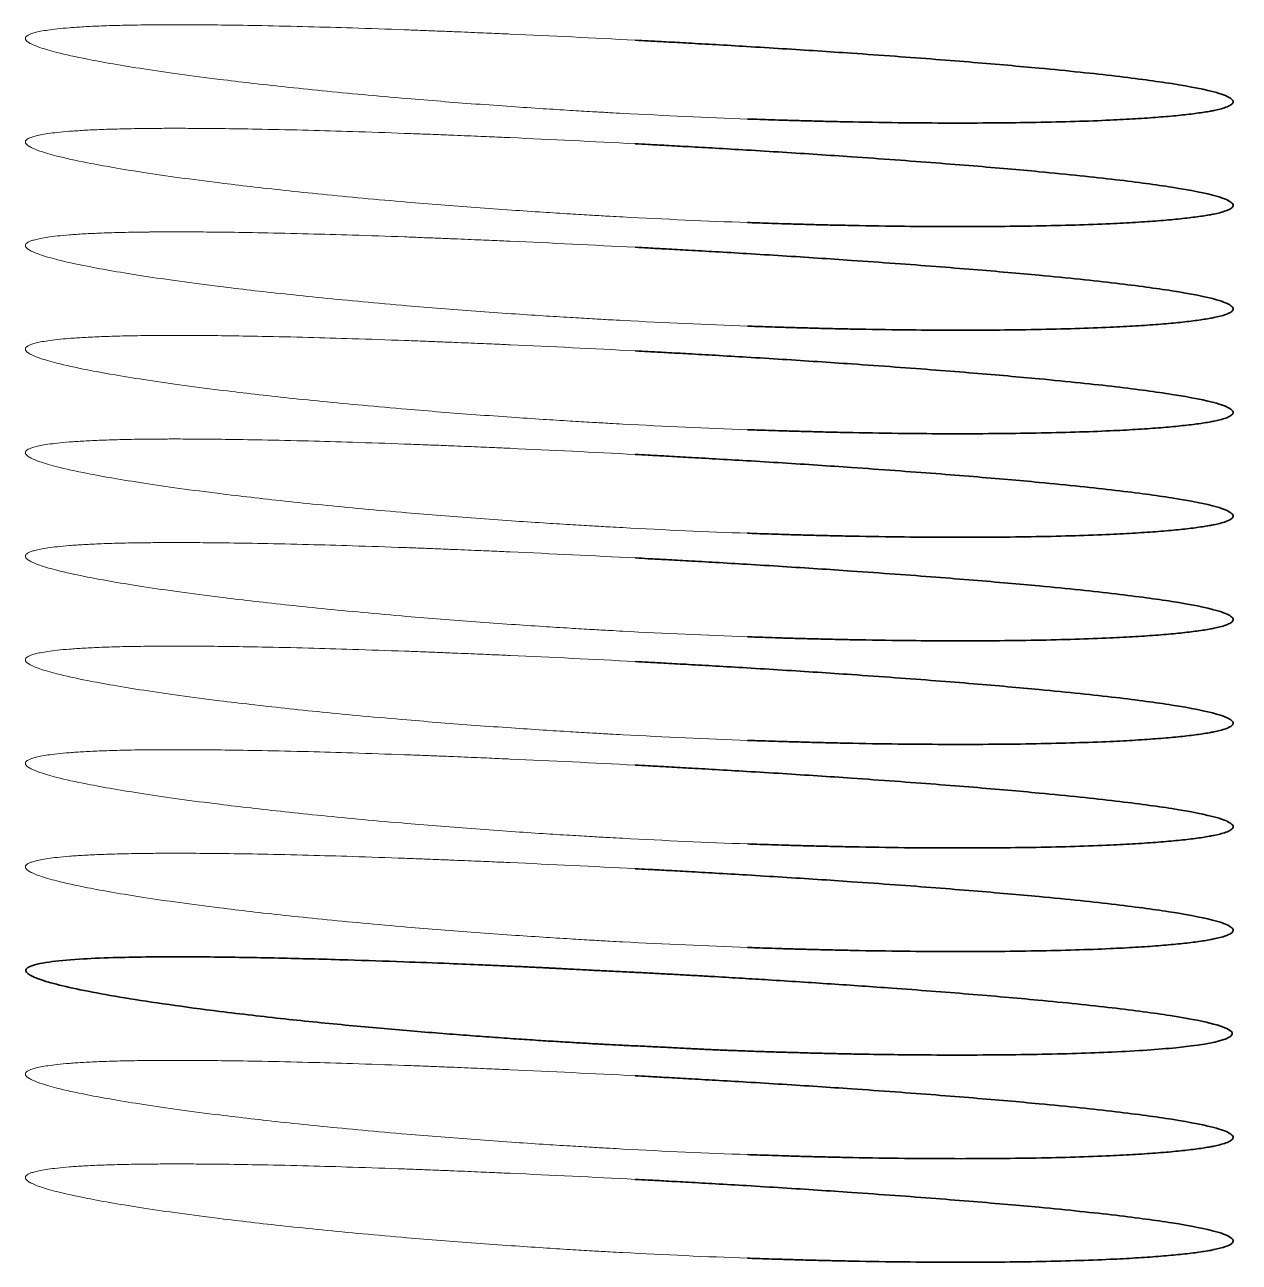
# Model space of a CAD drawing. Header units: inches. Extents: x -1096 to 3103, y -191 to 3207.
# Drawn here: x 1766.107 to 1768.792, y 3179.5 to 3182.235 of the extents above; entities that cross this region are included whole.
import ezdxf

# ---------------------------------------------------------------- set-up
doc = ezdxf.new("R2010")
doc.units = ezdxf.units.IN

msp = doc.modelspace()

# ---------------------------------------------------------------- linework, layer by layer
at = {"lineweight": 13}
for points, knots in [([(1767.1801, 3182.2146), (1767.1738, 3182.2149), (1767.1603, 3182.2155), (1767.1385, 3182.2164), (1767.1137, 3182.2175), (1767.0857, 3182.2187), (1767.0549, 3182.2199), (1767.0211, 3182.2213), (1766.9846, 3182.2227), (1766.9201, 3182.2251), (1766.8348, 3182.2281), (1766.7295, 3182.2311), (1766.6353, 3182.2333), (1766.5532, 3182.2346), (1766.4896, 3182.2352), (1766.4424, 3182.2353), (1766.4094, 3182.2352), (1766.3893, 3182.2351), (1766.3608, 3182.2348), (1766.3227, 3182.2342), (1766.2764, 3182.2328), (1766.2373, 3182.2309), (1766.205, 3182.2287), (1766.1787, 3182.2263), (1766.1578, 3182.2237), (1766.1414, 3182.2209), (1766.1291, 3182.2181), (1766.1201, 3182.2153), (1766.114, 3182.2125), (1766.1102, 3182.2099), (1766.1083, 3182.2074), (1766.1078, 3182.205), (1766.1083, 3182.2028), (1766.1095, 3182.2009), (1766.1111, 3182.1992), (1766.1142, 3182.1966), (1766.1216, 3182.1921), (1766.1404, 3182.1843), (1766.1785, 3182.1732), (1766.2342, 3182.1609), (1766.301, 3182.1485), (1766.369, 3182.1375), (1766.4478, 3182.1261), (1766.5279, 3182.1156), (1766.6065, 3182.1062), (1766.6818, 3182.0978), (1766.7646, 3182.0892), (1766.8548, 3182.0806), (1766.9428, 3182.0728), (1767.0264, 3182.0659), (1767.1036, 3182.06), (1767.1792, 3182.0546), (1767.249, 3182.0499), (1767.3088, 3182.0462), (1767.3581, 3182.0433), (1767.3969, 3182.0411), (1767.4192, 3182.0398), (1767.4286, 3182.0393)], [0, 0, 0, 0, 0.004871, 0.010578, 0.01712, 0.024496, 0.032707, 0.04175, 0.051625, 0.062329, 0.094589, 0.123218, 0.15516, 0.18238, 0.204891, 0.222679, 0.235716, 0.243991, 0.247499, 0.271695, 0.294713, 0.316538, 0.337157, 0.356565, 0.37478, 0.391814, 0.407679, 0.422379, 0.435915, 0.448289, 0.459502, 0.469554, 0.478448, 0.486184, 0.492762, 0.498184, 0.516133, 0.543052, 0.578986, 0.624001, 0.654391, 0.6855, 0.717302, 0.749771, 0.772746, 0.796758, 0.821822, 0.847959, 0.875186, 0.895512, 0.916051, 0.936799, 0.954889, 0.970256, 0.9829, 0.992817, 1, 1, 1, 1]), ([(1767.1801, 3181.9857), (1767.1738, 3181.9859), (1767.1603, 3181.9865), (1767.1385, 3181.9875), (1767.1137, 3181.9886), (1767.0857, 3181.9897), (1767.0549, 3181.991), (1767.0211, 3181.9924), (1766.9846, 3181.9938), (1766.9201, 3181.9962), (1766.8348, 3181.9991), (1766.7295, 3182.0022), (1766.6353, 3182.0043), (1766.5532, 3182.0056), (1766.4896, 3182.0062), (1766.4424, 3182.0064), (1766.4094, 3182.0063), (1766.3893, 3182.0061), (1766.3608, 3182.0058), (1766.3227, 3182.0052), (1766.2764, 3182.0038), (1766.2373, 3182.002), (1766.205, 3181.9998), (1766.1787, 3181.9974), (1766.1578, 3181.9947), (1766.1414, 3181.992), (1766.1291, 3181.9892), (1766.1201, 3181.9864), (1766.114, 3181.9836), (1766.1102, 3181.981), (1766.1083, 3181.9784), (1766.1078, 3181.9761), (1766.1083, 3181.9739), (1766.1095, 3181.972), (1766.1111, 3181.9703), (1766.1142, 3181.9677), (1766.1216, 3181.9631), (1766.1404, 3181.9554), (1766.1785, 3181.9443), (1766.2342, 3181.9319), (1766.301, 3181.9196), (1766.369, 3181.9086), (1766.4478, 3181.8971), (1766.5279, 3181.8867), (1766.6065, 3181.8773), (1766.6818, 3181.8689), (1766.7646, 3181.8603), (1766.8548, 3181.8517), (1766.9428, 3181.8439), (1767.0264, 3181.837), (1767.1036, 3181.8311), (1767.1792, 3181.8257), (1767.249, 3181.821), (1767.3088, 3181.8173), (1767.3581, 3181.8143), (1767.3969, 3181.8121), (1767.4192, 3181.8109), (1767.4286, 3181.8104)], [0, 0, 0, 0, 0.004871, 0.010578, 0.01712, 0.024496, 0.032707, 0.04175, 0.051625, 0.062329, 0.094589, 0.123218, 0.15516, 0.18238, 0.204891, 0.222679, 0.235716, 0.243991, 0.247499, 0.271695, 0.294712, 0.316538, 0.337157, 0.356565, 0.37478, 0.391814, 0.407679, 0.422379, 0.435915, 0.448289, 0.459502, 0.469554, 0.478448, 0.486184, 0.492762, 0.498184, 0.516133, 0.543052, 0.578986, 0.624001, 0.654391, 0.6855, 0.717302, 0.749771, 0.772746, 0.796758, 0.821822, 0.847959, 0.875186, 0.895512, 0.916051, 0.936799, 0.954889, 0.970256, 0.9829, 0.992817, 1, 1, 1, 1]), ([(1767.1801, 3181.7567), (1767.1738, 3181.757), (1767.1603, 3181.7576), (1767.1385, 3181.7586), (1767.1137, 3181.7596), (1767.0857, 3181.7608), (1767.0549, 3181.7621), (1767.0211, 3181.7634), (1766.9846, 3181.7648), (1766.9201, 3181.7673), (1766.8348, 3181.7702), (1766.7295, 3181.7732), (1766.6353, 3181.7754), (1766.5532, 3181.7767), (1766.4896, 3181.7773), (1766.4424, 3181.7774), (1766.4094, 3181.7773), (1766.3893, 3181.7772), (1766.3608, 3181.7769), (1766.3227, 3181.7763), (1766.2764, 3181.7749), (1766.2373, 3181.7731), (1766.205, 3181.7709), (1766.1787, 3181.7684), (1766.1578, 3181.7658), (1766.1414, 3181.7631), (1766.1291, 3181.7602), (1766.1201, 3181.7574), (1766.114, 3181.7547), (1766.1102, 3181.752), (1766.1083, 3181.7495), (1766.1078, 3181.7471), (1766.1083, 3181.745), (1766.1095, 3181.743), (1766.1111, 3181.7413), (1766.1142, 3181.7387), (1766.1216, 3181.7342), (1766.1404, 3181.7265), (1766.1785, 3181.7153), (1766.2342, 3181.703), (1766.301, 3181.6907), (1766.369, 3181.6796), (1766.4478, 3181.6682), (1766.5279, 3181.6578), (1766.6065, 3181.6483), (1766.6818, 3181.6399), (1766.7646, 3181.6314), (1766.8548, 3181.6227), (1766.9428, 3181.6149), (1767.0264, 3181.6081), (1767.1036, 3181.6021), (1767.1792, 3181.5967), (1767.249, 3181.5921), (1767.3088, 3181.5883), (1767.3581, 3181.5854), (1767.3969, 3181.5832), (1767.4192, 3181.582), (1767.4286, 3181.5815)], [0, 0, 0, 0, 0.004871, 0.010578, 0.01712, 0.024496, 0.032707, 0.04175, 0.051625, 0.062329, 0.094589, 0.123218, 0.15516, 0.18238, 0.204891, 0.222679, 0.235716, 0.243991, 0.247499, 0.271695, 0.294713, 0.316538, 0.337157, 0.356565, 0.37478, 0.391814, 0.407679, 0.422379, 0.435915, 0.448289, 0.459502, 0.469554, 0.478448, 0.486184, 0.492762, 0.498184, 0.516133, 0.543052, 0.578986, 0.624001, 0.654391, 0.6855, 0.717302, 0.749771, 0.772746, 0.796758, 0.821822, 0.847959, 0.875186, 0.895512, 0.916051, 0.936799, 0.954889, 0.970256, 0.9829, 0.992817, 1, 1, 1, 1]), ([(1767.1801, 3181.5278), (1767.1738, 3181.5281), (1767.1603, 3181.5287), (1767.1385, 3181.5296), (1767.1137, 3181.5307), (1767.0857, 3181.5319), (1767.0549, 3181.5331), (1767.0211, 3181.5345), (1766.9846, 3181.5359), (1766.9201, 3181.5383), (1766.8348, 3181.5413), (1766.7295, 3181.5443), (1766.6353, 3181.5465), (1766.5532, 3181.5478), (1766.4896, 3181.5484), (1766.4424, 3181.5485), (1766.4094, 3181.5484), (1766.3893, 3181.5483), (1766.3608, 3181.548), (1766.3227, 3181.5474), (1766.2764, 3181.546), (1766.2373, 3181.5441), (1766.205, 3181.5419), (1766.1787, 3181.5395), (1766.1578, 3181.5369), (1766.1414, 3181.5341), (1766.1291, 3181.5313), (1766.1201, 3181.5285), (1766.114, 3181.5258), (1766.1102, 3181.5231), (1766.1083, 3181.5206), (1766.1078, 3181.5182), (1766.1083, 3181.516), (1766.1095, 3181.5141), (1766.1111, 3181.5124), (1766.1142, 3181.5098), (1766.1216, 3181.5053), (1766.1404, 3181.4975), (1766.1785, 3181.4864), (1766.2342, 3181.4741), (1766.301, 3181.4618), (1766.369, 3181.4507), (1766.4478, 3181.4393), (1766.5279, 3181.4288), (1766.6065, 3181.4194), (1766.6818, 3181.411), (1766.7646, 3181.4024), (1766.8548, 3181.3938), (1766.9428, 3181.386), (1767.0264, 3181.3791), (1767.1036, 3181.3732), (1767.1792, 3181.3678), (1767.249, 3181.3632), (1767.3088, 3181.3594), (1767.3581, 3181.3565), (1767.3969, 3181.3543), (1767.4192, 3181.353), (1767.4286, 3181.3525)], [0, 0, 0, 0, 0.004871, 0.010578, 0.01712, 0.024496, 0.032707, 0.04175, 0.051625, 0.062329, 0.094589, 0.123218, 0.15516, 0.18238, 0.204891, 0.222679, 0.235716, 0.243991, 0.247499, 0.271695, 0.294713, 0.316538, 0.337157, 0.356565, 0.37478, 0.391814, 0.407679, 0.422379, 0.435915, 0.448289, 0.459502, 0.469554, 0.478448, 0.486184, 0.492762, 0.498184, 0.516133, 0.543052, 0.578986, 0.624001, 0.654391, 0.6855, 0.717302, 0.749771, 0.772746, 0.796758, 0.821822, 0.847959, 0.875186, 0.895512, 0.916051, 0.936799, 0.954889, 0.970256, 0.9829, 0.992817, 1, 1, 1, 1]), ([(1767.1801, 3181.2989), (1767.1738, 3181.2991), (1767.1603, 3181.2997), (1767.1385, 3181.3007), (1767.1137, 3181.3018), (1767.0857, 3181.3029), (1767.0549, 3181.3042), (1767.0211, 3181.3056), (1766.9846, 3181.307), (1766.9201, 3181.3094), (1766.8348, 3181.3123), (1766.7295, 3181.3154), (1766.6353, 3181.3175), (1766.5532, 3181.3188), (1766.4896, 3181.3194), (1766.4424, 3181.3196), (1766.4094, 3181.3195), (1766.3893, 3181.3193), (1766.3608, 3181.3191), (1766.3227, 3181.3184), (1766.2764, 3181.317), (1766.2373, 3181.3152), (1766.205, 3181.313), (1766.1787, 3181.3106), (1766.1578, 3181.3079), (1766.1414, 3181.3052), (1766.1291, 3181.3024), (1766.1201, 3181.2996), (1766.114, 3181.2968), (1766.1102, 3181.2942), (1766.1083, 3181.2916), (1766.1078, 3181.2893), (1766.1083, 3181.2871), (1766.1095, 3181.2852), (1766.1111, 3181.2835), (1766.1142, 3181.2809), (1766.1216, 3181.2763), (1766.1404, 3181.2686), (1766.1785, 3181.2575), (1766.2342, 3181.2451), (1766.301, 3181.2328), (1766.369, 3181.2218), (1766.4478, 3181.2103), (1766.5279, 3181.1999), (1766.6065, 3181.1905), (1766.6818, 3181.1821), (1766.7646, 3181.1735), (1766.8548, 3181.1649), (1766.9428, 3181.1571), (1767.0264, 3181.1502), (1767.1036, 3181.1443), (1767.1792, 3181.1389), (1767.249, 3181.1342), (1767.3088, 3181.1305), (1767.3581, 3181.1275), (1767.3969, 3181.1253), (1767.4192, 3181.1241), (1767.4286, 3181.1236)], [0, 0, 0, 0, 0.004871, 0.010578, 0.01712, 0.024496, 0.032707, 0.04175, 0.051625, 0.062329, 0.094589, 0.123218, 0.15516, 0.18238, 0.204891, 0.222679, 0.235716, 0.243991, 0.247499, 0.271695, 0.294713, 0.316538, 0.337157, 0.356565, 0.37478, 0.391814, 0.407679, 0.422379, 0.435915, 0.448289, 0.459502, 0.469554, 0.478448, 0.486184, 0.492762, 0.498184, 0.516133, 0.543052, 0.578986, 0.624001, 0.654391, 0.6855, 0.717302, 0.749771, 0.772746, 0.796758, 0.821822, 0.847959, 0.875186, 0.895512, 0.916051, 0.936799, 0.954889, 0.970256, 0.9829, 0.992817, 1, 1, 1, 1]), ([(1767.1801, 3181.0699), (1767.1738, 3181.0702), (1767.1603, 3181.0708), (1767.1385, 3181.0718), (1767.1137, 3181.0728), (1767.0857, 3181.074), (1767.0549, 3181.0753), (1767.0211, 3181.0766), (1766.9846, 3181.0781), (1766.9201, 3181.0805), (1766.8348, 3181.0834), (1766.7295, 3181.0864), (1766.6353, 3181.0886), (1766.5532, 3181.0899), (1766.4896, 3181.0905), (1766.4424, 3181.0906), (1766.4094, 3181.0905), (1766.3893, 3181.0904), (1766.3608, 3181.0901), (1766.3227, 3181.0895), (1766.2764, 3181.0881), (1766.2373, 3181.0863), (1766.205, 3181.0841), (1766.1787, 3181.0816), (1766.1578, 3181.079), (1766.1414, 3181.0763), (1766.1291, 3181.0735), (1766.1201, 3181.0706), (1766.114, 3181.0679), (1766.1102, 3181.0652), (1766.1083, 3181.0627), (1766.1078, 3181.0603), (1766.1083, 3181.0582), (1766.1095, 3181.0562), (1766.1111, 3181.0545), (1766.1142, 3181.0519), (1766.1216, 3181.0474), (1766.1404, 3181.0397), (1766.1785, 3181.0285), (1766.2342, 3181.0162), (1766.301, 3181.0039), (1766.369, 3180.9928), (1766.4478, 3180.9814), (1766.5279, 3180.971), (1766.6065, 3180.9615), (1766.6818, 3180.9531), (1766.7646, 3180.9446), (1766.8548, 3180.9359), (1766.9428, 3180.9281), (1767.0264, 3180.9213), (1767.1036, 3180.9154), (1767.1792, 3180.9099), (1767.249, 3180.9053), (1767.3088, 3180.9015), (1767.3581, 3180.8986), (1767.3969, 3180.8964), (1767.4192, 3180.8952), (1767.4286, 3180.8947)], [0, 0, 0, 0, 0.004871, 0.010578, 0.01712, 0.024496, 0.032707, 0.04175, 0.051625, 0.062329, 0.094589, 0.123218, 0.15516, 0.18238, 0.204891, 0.222679, 0.235716, 0.243991, 0.247499, 0.271695, 0.294713, 0.316538, 0.337157, 0.356565, 0.37478, 0.391814, 0.407679, 0.422379, 0.435915, 0.448289, 0.459502, 0.469554, 0.478448, 0.486184, 0.492762, 0.498184, 0.516133, 0.543052, 0.578986, 0.624001, 0.654391, 0.6855, 0.717302, 0.749771, 0.772746, 0.796758, 0.821822, 0.847959, 0.875186, 0.895512, 0.916051, 0.936799, 0.954889, 0.970256, 0.9829, 0.992817, 1, 1, 1, 1]), ([(1767.1801, 3180.841), (1767.1738, 3180.8413), (1767.1603, 3180.8419), (1767.1385, 3180.8428), (1767.1137, 3180.8439), (1767.0857, 3180.8451), (1767.0549, 3180.8463), (1767.0211, 3180.8477), (1766.9846, 3180.8491), (1766.9201, 3180.8515), (1766.8348, 3180.8545), (1766.7295, 3180.8575), (1766.6353, 3180.8597), (1766.5532, 3180.861), (1766.4896, 3180.8616), (1766.4424, 3180.8617), (1766.4094, 3180.8616), (1766.3893, 3180.8615), (1766.3608, 3180.8612), (1766.3227, 3180.8606), (1766.2764, 3180.8592), (1766.2373, 3180.8573), (1766.205, 3180.8551), (1766.1787, 3180.8527), (1766.1578, 3180.8501), (1766.1414, 3180.8473), (1766.1291, 3180.8445), (1766.1201, 3180.8417), (1766.114, 3180.839), (1766.1102, 3180.8363), (1766.1083, 3180.8338), (1766.1078, 3180.8314), (1766.1083, 3180.8292), (1766.1095, 3180.8273), (1766.1111, 3180.8256), (1766.1142, 3180.823), (1766.1216, 3180.8185), (1766.1404, 3180.8107), (1766.1785, 3180.7996), (1766.2342, 3180.7873), (1766.301, 3180.775), (1766.369, 3180.7639), (1766.4478, 3180.7525), (1766.5279, 3180.742), (1766.6065, 3180.7326), (1766.6818, 3180.7242), (1766.7646, 3180.7156), (1766.8548, 3180.707), (1766.9428, 3180.6992), (1767.0264, 3180.6923), (1767.1036, 3180.6864), (1767.1792, 3180.681), (1767.249, 3180.6764), (1767.3088, 3180.6726), (1767.3581, 3180.6697), (1767.3969, 3180.6675), (1767.4192, 3180.6662), (1767.4286, 3180.6657)], [0, 0, 0, 0, 0.004871, 0.010578, 0.01712, 0.024496, 0.032707, 0.04175, 0.051625, 0.062329, 0.094589, 0.123218, 0.15516, 0.182381, 0.204891, 0.222679, 0.235716, 0.243991, 0.247499, 0.271695, 0.294713, 0.316538, 0.337157, 0.356565, 0.37478, 0.391814, 0.407679, 0.422379, 0.435915, 0.448289, 0.459502, 0.469554, 0.478448, 0.486184, 0.492762, 0.498184, 0.516133, 0.543052, 0.578986, 0.624001, 0.654391, 0.6855, 0.717302, 0.749771, 0.772746, 0.796758, 0.821822, 0.847959, 0.875186, 0.895512, 0.916051, 0.936799, 0.954889, 0.970256, 0.9829, 0.992817, 1, 1, 1, 1]), ([(1767.1801, 3180.6121), (1767.1738, 3180.6123), (1767.1603, 3180.6129), (1767.1385, 3180.6139), (1767.1137, 3180.615), (1767.0857, 3180.6161), (1767.0549, 3180.6174), (1767.0211, 3180.6188), (1766.9846, 3180.6202), (1766.9201, 3180.6226), (1766.8348, 3180.6255), (1766.7295, 3180.6286), (1766.6353, 3180.6307), (1766.5532, 3180.632), (1766.4896, 3180.6326), (1766.4424, 3180.6328), (1766.4094, 3180.6327), (1766.3893, 3180.6325), (1766.3608, 3180.6323), (1766.3227, 3180.6316), (1766.2764, 3180.6302), (1766.2373, 3180.6284), (1766.205, 3180.6262), (1766.1787, 3180.6238), (1766.1578, 3180.6211), (1766.1414, 3180.6184), (1766.1291, 3180.6156), (1766.1201, 3180.6128), (1766.114, 3180.61), (1766.1102, 3180.6074), (1766.1083, 3180.6048), (1766.1078, 3180.6025), (1766.1083, 3180.6003), (1766.1095, 3180.5984), (1766.1111, 3180.5967), (1766.1142, 3180.5941), (1766.1216, 3180.5895), (1766.1404, 3180.5818), (1766.1785, 3180.5707), (1766.2342, 3180.5583), (1766.301, 3180.546), (1766.369, 3180.535), (1766.4478, 3180.5236), (1766.5279, 3180.5131), (1766.6065, 3180.5037), (1766.6818, 3180.4953), (1766.7646, 3180.4867), (1766.8548, 3180.4781), (1766.9428, 3180.4703), (1767.0264, 3180.4634), (1767.1036, 3180.4575), (1767.1792, 3180.4521), (1767.249, 3180.4474), (1767.3088, 3180.4437), (1767.3581, 3180.4407), (1767.3969, 3180.4385), (1767.4192, 3180.4373), (1767.4286, 3180.4368)], [0, 0, 0, 0, 0.004871, 0.010578, 0.01712, 0.024496, 0.032707, 0.04175, 0.051625, 0.062329, 0.094589, 0.123218, 0.15516, 0.18238, 0.204891, 0.222679, 0.235716, 0.243991, 0.247499, 0.271695, 0.294713, 0.316538, 0.337157, 0.356565, 0.37478, 0.391814, 0.407679, 0.422379, 0.435915, 0.448289, 0.459502, 0.469554, 0.478448, 0.486184, 0.492762, 0.498184, 0.516133, 0.543052, 0.578986, 0.624001, 0.654391, 0.6855, 0.717302, 0.749771, 0.772746, 0.796758, 0.821822, 0.847959, 0.875186, 0.895512, 0.916051, 0.936799, 0.954889, 0.970256, 0.9829, 0.992817, 1, 1, 1, 1]), ([(1767.1801, 3180.3831), (1767.1738, 3180.3834), (1767.1603, 3180.384), (1767.1385, 3180.385), (1767.1137, 3180.386), (1767.0857, 3180.3872), (1767.0549, 3180.3885), (1767.0211, 3180.3898), (1766.9846, 3180.3913), (1766.9201, 3180.3937), (1766.8348, 3180.3966), (1766.7295, 3180.3996), (1766.6353, 3180.4018), (1766.5532, 3180.4031), (1766.4896, 3180.4037), (1766.4424, 3180.4038), (1766.4094, 3180.4037), (1766.3893, 3180.4036), (1766.3608, 3180.4033), (1766.3227, 3180.4027), (1766.2764, 3180.4013), (1766.2373, 3180.3995), (1766.205, 3180.3973), (1766.1787, 3180.3948), (1766.1578, 3180.3922), (1766.1414, 3180.3895), (1766.1291, 3180.3867), (1766.1201, 3180.3838), (1766.114, 3180.3811), (1766.1102, 3180.3784), (1766.1083, 3180.3759), (1766.1078, 3180.3735), (1766.1083, 3180.3714), (1766.1095, 3180.3694), (1766.1111, 3180.3678), (1766.1142, 3180.3651), (1766.1216, 3180.3606), (1766.1404, 3180.3529), (1766.1785, 3180.3417), (1766.2342, 3180.3294), (1766.301, 3180.3171), (1766.369, 3180.306), (1766.4478, 3180.2946), (1766.5279, 3180.2842), (1766.6065, 3180.2747), (1766.6818, 3180.2663), (1766.7646, 3180.2578), (1766.8548, 3180.2491), (1766.9428, 3180.2414), (1767.0264, 3180.2345), (1767.1036, 3180.2286), (1767.1792, 3180.2231), (1767.249, 3180.2185), (1767.3088, 3180.2147), (1767.3581, 3180.2118), (1767.3969, 3180.2096), (1767.4192, 3180.2084), (1767.4286, 3180.2079)], [0, 0, 0, 0, 0.004871, 0.010578, 0.01712, 0.024496, 0.032707, 0.04175, 0.051625, 0.062329, 0.094589, 0.123218, 0.15516, 0.18238, 0.204891, 0.222679, 0.235716, 0.243991, 0.247499, 0.271695, 0.294713, 0.316538, 0.337157, 0.356565, 0.37478, 0.391814, 0.407679, 0.422379, 0.435915, 0.448289, 0.459502, 0.469554, 0.478448, 0.486184, 0.492762, 0.498184, 0.516133, 0.543052, 0.578986, 0.624001, 0.654391, 0.6855, 0.717302, 0.749771, 0.772746, 0.796758, 0.821822, 0.847959, 0.875186, 0.895512, 0.916051, 0.936799, 0.954889, 0.970256, 0.9829, 0.992817, 1, 1, 1, 1]), ([(1767.1801, 3179.9253), (1767.1738, 3179.9256), (1767.1603, 3179.9261), (1767.1385, 3179.9271), (1767.1137, 3179.9282), (1767.0857, 3179.9293), (1767.0549, 3179.9306), (1767.0211, 3179.932), (1766.9846, 3179.9334), (1766.9201, 3179.9358), (1766.8348, 3179.9387), (1766.7295, 3179.9418), (1766.6353, 3179.9439), (1766.5532, 3179.9452), (1766.4896, 3179.9458), (1766.4424, 3179.946), (1766.4094, 3179.9459), (1766.3893, 3179.9457), (1766.3608, 3179.9455), (1766.3227, 3179.9448), (1766.2764, 3179.9434), (1766.2373, 3179.9416), (1766.205, 3179.9394), (1766.1787, 3179.937), (1766.1578, 3179.9343), (1766.1414, 3179.9316), (1766.1291, 3179.9288), (1766.1201, 3179.926), (1766.114, 3179.9232), (1766.1102, 3179.9206), (1766.1083, 3179.918), (1766.1078, 3179.9157), (1766.1083, 3179.9135), (1766.1095, 3179.9116), (1766.1111, 3179.9099), (1766.1142, 3179.9073), (1766.1216, 3179.9028), (1766.1404, 3179.895), (1766.1785, 3179.8839), (1766.2342, 3179.8715), (1766.301, 3179.8592), (1766.369, 3179.8482), (1766.4478, 3179.8368), (1766.5279, 3179.8263), (1766.6065, 3179.8169), (1766.6818, 3179.8085), (1766.7646, 3179.7999), (1766.8548, 3179.7913), (1766.9428, 3179.7835), (1767.0264, 3179.7766), (1767.1036, 3179.7707), (1767.1792, 3179.7653), (1767.249, 3179.7606), (1767.3088, 3179.7569), (1767.3581, 3179.7539), (1767.3969, 3179.7517), (1767.4192, 3179.7505), (1767.4286, 3179.75)], [0, 0, 0, 0, 0.004871, 0.010578, 0.01712, 0.024496, 0.032707, 0.04175, 0.051625, 0.062329, 0.094589, 0.123218, 0.15516, 0.18238, 0.204891, 0.222679, 0.235716, 0.243991, 0.247499, 0.271695, 0.294713, 0.316538, 0.337157, 0.356565, 0.37478, 0.391814, 0.407679, 0.422379, 0.435915, 0.448289, 0.459502, 0.469554, 0.478448, 0.486184, 0.492762, 0.498184, 0.516133, 0.543052, 0.578986, 0.624001, 0.654391, 0.6855, 0.717302, 0.749771, 0.772746, 0.796758, 0.821822, 0.847959, 0.875186, 0.895512, 0.916051, 0.936799, 0.954889, 0.970256, 0.9829, 0.992817, 1, 1, 1, 1]), ([(1767.1801, 3179.6963), (1767.1738, 3179.6966), (1767.1603, 3179.6972), (1767.1385, 3179.6982), (1767.1137, 3179.6992), (1767.0857, 3179.7004), (1767.0549, 3179.7017), (1767.0211, 3179.703), (1766.9846, 3179.7045), (1766.9201, 3179.7069), (1766.8348, 3179.7098), (1766.7295, 3179.7129), (1766.6353, 3179.715), (1766.5532, 3179.7163), (1766.4896, 3179.7169), (1766.4424, 3179.717), (1766.4094, 3179.7169), (1766.3893, 3179.7168), (1766.3608, 3179.7165), (1766.3227, 3179.7159), (1766.2764, 3179.7145), (1766.2373, 3179.7127), (1766.205, 3179.7105), (1766.1787, 3179.708), (1766.1578, 3179.7054), (1766.1414, 3179.7027), (1766.1291, 3179.6999), (1766.1201, 3179.6971), (1766.114, 3179.6943), (1766.1102, 3179.6916), (1766.1083, 3179.6891), (1766.1078, 3179.6867), (1766.1083, 3179.6846), (1766.1095, 3179.6826), (1766.1111, 3179.681), (1766.1142, 3179.6783), (1766.1216, 3179.6738), (1766.1404, 3179.6661), (1766.1785, 3179.6549), (1766.2342, 3179.6426), (1766.301, 3179.6303), (1766.369, 3179.6193), (1766.4478, 3179.6078), (1766.5279, 3179.5974), (1766.6065, 3179.588), (1766.6818, 3179.5795), (1766.7646, 3179.571), (1766.8548, 3179.5623), (1766.9428, 3179.5546), (1767.0264, 3179.5477), (1767.1036, 3179.5418), (1767.1792, 3179.5364), (1767.249, 3179.5317), (1767.3088, 3179.5279), (1767.3581, 3179.525), (1767.3969, 3179.5228), (1767.4192, 3179.5216), (1767.4286, 3179.5211)], [0, 0, 0, 0, 0.004871, 0.010578, 0.01712, 0.024496, 0.032707, 0.04175, 0.051625, 0.062329, 0.094589, 0.123218, 0.15516, 0.18238, 0.204891, 0.222679, 0.235716, 0.243991, 0.247499, 0.271695, 0.294713, 0.316538, 0.337157, 0.356565, 0.37478, 0.391814, 0.407679, 0.422379, 0.435915, 0.448289, 0.459502, 0.469554, 0.478448, 0.486184, 0.492762, 0.498184, 0.516133, 0.543052, 0.578986, 0.624001, 0.654391, 0.6855, 0.717302, 0.749771, 0.772746, 0.796758, 0.821822, 0.847959, 0.875186, 0.895512, 0.916051, 0.936799, 0.954889, 0.970256, 0.9829, 0.992817, 1, 1, 1, 1])]:
    msp.add_open_spline(points, degree=3, knots=knots, dxfattribs=at)
for points in [[(1767.456, 3182.2012), (1767.3635, 3182.206), (1767.2708, 3182.2106), (1767.1801, 3182.2146)], [(1767.4286, 3182.0393), (1767.5209, 3182.0344), (1767.6138, 3182.0302), (1767.7045, 3182.0269)], [(1767.456, 3181.9722), (1767.3635, 3181.9771), (1767.2708, 3181.9816), (1767.1801, 3181.9857)], [(1767.4286, 3181.8104), (1767.5209, 3181.8054), (1767.6138, 3181.8012), (1767.7045, 3181.798)], [(1767.456, 3181.7433), (1767.3635, 3181.7482), (1767.2708, 3181.7527), (1767.1801, 3181.7567)], [(1767.4286, 3181.5815), (1767.5209, 3181.5765), (1767.6138, 3181.5723), (1767.7045, 3181.5691)], [(1767.456, 3181.5144), (1767.3635, 3181.5192), (1767.2708, 3181.5238), (1767.1801, 3181.5278)], [(1767.4286, 3181.3525), (1767.5209, 3181.3476), (1767.6138, 3181.3434), (1767.7045, 3181.3401)], [(1767.456, 3181.2854), (1767.3635, 3181.2903), (1767.2708, 3181.2948), (1767.1801, 3181.2989)], [(1767.4286, 3181.1236), (1767.5209, 3181.1186), (1767.6138, 3181.1144), (1767.7045, 3181.1112)], [(1767.456, 3181.0565), (1767.3635, 3181.0614), (1767.2708, 3181.0659), (1767.1801, 3181.0699)], [(1767.4286, 3180.8947), (1767.5209, 3180.8897), (1767.6138, 3180.8855), (1767.7045, 3180.8823)], [(1767.456, 3180.8276), (1767.3635, 3180.8324), (1767.2708, 3180.837), (1767.1801, 3180.841)], [(1767.4286, 3180.6657), (1767.5209, 3180.6608), (1767.6138, 3180.6566), (1767.7045, 3180.6533)], [(1767.456, 3180.5986), (1767.3635, 3180.6035), (1767.2708, 3180.608), (1767.1801, 3180.6121)], [(1767.4286, 3180.4368), (1767.5209, 3180.4318), (1767.6138, 3180.4277), (1767.7045, 3180.4244)], [(1767.456, 3180.3697), (1767.3635, 3180.3746), (1767.2708, 3180.3791), (1767.1801, 3180.3831)], [(1767.4286, 3180.2079), (1767.5209, 3180.2029), (1767.6138, 3180.1987), (1767.7045, 3180.1955)], [(1767.456, 3179.9118), (1767.3635, 3179.9167), (1767.2708, 3179.9212), (1767.1801, 3179.9253)], [(1767.4286, 3179.75), (1767.5209, 3179.745), (1767.6138, 3179.7409), (1767.7045, 3179.7376)], [(1767.456, 3179.6829), (1767.3635, 3179.6878), (1767.2708, 3179.6923), (1767.1801, 3179.6963)], [(1767.4286, 3179.5211), (1767.5209, 3179.5161), (1767.6138, 3179.5119), (1767.7045, 3179.5087)]]:
    msp.add_open_spline(points, degree=3, dxfattribs=at)
at = {"lineweight": 35}
for points, knots in [([(1767.7045, 3182.0269), (1767.7115, 3182.0267), (1767.727, 3182.0261), (1767.7523, 3182.0253), (1767.7817, 3182.0244), (1767.8152, 3182.0234), (1767.8526, 3182.0223), (1767.8939, 3182.0213), (1767.9616, 3182.0199), (1768.0485, 3182.0185), (1768.1528, 3182.0178), (1768.2504, 3182.0181), (1768.3439, 3182.0193), (1768.43, 3182.0213), (1768.5029, 3182.0241), (1768.5637, 3182.0273), (1768.6139, 3182.0308), (1768.6578, 3182.0347), (1768.6952, 3182.039), (1768.7202, 3182.0427), (1768.7375, 3182.046), (1768.7505, 3182.049), (1768.7639, 3182.053), (1768.7748, 3182.0582), (1768.78, 3182.0646), (1768.7744, 3182.0736), (1768.7417, 3182.0871), (1768.6717, 3182.101), (1768.5871, 3182.1133), (1768.5196, 3182.1218), (1768.4406, 3182.1305), (1768.3596, 3182.1385), (1768.2798, 3182.1457), (1768.2037, 3182.1522), (1768.1207, 3182.1588), (1768.0306, 3182.1656), (1767.9429, 3182.1718), (1767.8595, 3182.1774), (1767.782, 3182.1824), (1767.7065, 3182.187), (1767.637, 3182.1911), (1767.5775, 3182.1945), (1767.528, 3182.1973), (1767.4886, 3182.1994), (1767.4657, 3182.2006), (1767.456, 3182.2012)], [0, 0, 0, 0, 0.005494, 0.012115, 0.01986, 0.028729, 0.03872, 0.049829, 0.062052, 0.094151, 0.122729, 0.153801, 0.184823, 0.215792, 0.246711, 0.271794, 0.29682, 0.321805, 0.346754, 0.371667, 0.381839, 0.396331, 0.415138, 0.438248, 0.465644, 0.497302, 0.548712, 0.623102, 0.653082, 0.684066, 0.71606, 0.749093, 0.772387, 0.796618, 0.821777, 0.847855, 0.874829, 0.895219, 0.915809, 0.936603, 0.954502, 0.96979, 0.982469, 0.99254, 1, 1, 1, 1]), ([(1767.7045, 3181.798), (1767.7115, 3181.7977), (1767.727, 3181.7972), (1767.7523, 3181.7964), (1767.7817, 3181.7954), (1767.8152, 3181.7944), (1767.8526, 3181.7934), (1767.8939, 3181.7924), (1767.9616, 3181.791), (1768.0485, 3181.7896), (1768.1528, 3181.7889), (1768.2504, 3181.7892), (1768.3439, 3181.7903), (1768.43, 3181.7924), (1768.5029, 3181.7952), (1768.5637, 3181.7984), (1768.6139, 3181.8018), (1768.6578, 3181.8057), (1768.6952, 3181.8101), (1768.7202, 3181.8138), (1768.7375, 3181.8171), (1768.7505, 3181.8201), (1768.7639, 3181.8241), (1768.7748, 3181.8293), (1768.78, 3181.8357), (1768.7744, 3181.8447), (1768.7417, 3181.8582), (1768.6717, 3181.8721), (1768.5871, 3181.8844), (1768.5196, 3181.8928), (1768.4406, 3181.9016), (1768.3596, 3181.9096), (1768.2798, 3181.9168), (1768.2037, 3181.9233), (1768.1207, 3181.9299), (1768.0306, 3181.9366), (1767.9429, 3181.9429), (1767.8595, 3181.9485), (1767.782, 3181.9535), (1767.7065, 3181.9581), (1767.637, 3181.9622), (1767.5775, 3181.9656), (1767.528, 3181.9684), (1767.4886, 3181.9705), (1767.4657, 3181.9717), (1767.456, 3181.9722)], [0, 0, 0, 0, 0.005494, 0.012115, 0.01986, 0.028729, 0.03872, 0.049829, 0.062052, 0.094151, 0.122729, 0.153801, 0.184823, 0.215792, 0.246711, 0.271794, 0.29682, 0.321805, 0.346754, 0.371667, 0.381839, 0.396331, 0.415138, 0.438248, 0.465644, 0.497302, 0.548712, 0.623102, 0.653082, 0.684066, 0.71606, 0.749093, 0.772387, 0.796618, 0.821777, 0.847855, 0.874829, 0.895219, 0.915809, 0.936603, 0.954502, 0.96979, 0.982469, 0.99254, 1, 1, 1, 1]), ([(1767.7045, 3181.5691), (1767.7115, 3181.5688), (1767.727, 3181.5683), (1767.7523, 3181.5674), (1767.7817, 3181.5665), (1767.8152, 3181.5655), (1767.8526, 3181.5645), (1767.8939, 3181.5635), (1767.9616, 3181.562), (1768.0485, 3181.5607), (1768.1528, 3181.56), (1768.2504, 3181.5602), (1768.3439, 3181.5614), (1768.43, 3181.5635), (1768.5029, 3181.5662), (1768.5637, 3181.5694), (1768.6139, 3181.5729), (1768.6578, 3181.5768), (1768.6952, 3181.5811), (1768.7202, 3181.5849), (1768.7375, 3181.5882), (1768.7505, 3181.5911), (1768.7639, 3181.5952), (1768.7748, 3181.6003), (1768.78, 3181.6067), (1768.7744, 3181.6158), (1768.7417, 3181.6292), (1768.6717, 3181.6432), (1768.5871, 3181.6554), (1768.5196, 3181.6639), (1768.4406, 3181.6726), (1768.3596, 3181.6806), (1768.2798, 3181.6879), (1768.2037, 3181.6943), (1768.1207, 3181.7009), (1768.0306, 3181.7077), (1767.9429, 3181.7139), (1767.8595, 3181.7195), (1767.782, 3181.7245), (1767.7065, 3181.7292), (1767.637, 3181.7333), (1767.5775, 3181.7367), (1767.528, 3181.7394), (1767.4886, 3181.7416), (1767.4657, 3181.7428), (1767.456, 3181.7433)], [0, 0, 0, 0, 0.005494, 0.012115, 0.01986, 0.028729, 0.03872, 0.049829, 0.062052, 0.094151, 0.122729, 0.153801, 0.184823, 0.215792, 0.246711, 0.271794, 0.29682, 0.321805, 0.346754, 0.371667, 0.381839, 0.396331, 0.415138, 0.438248, 0.465644, 0.497302, 0.548712, 0.623102, 0.653082, 0.684066, 0.71606, 0.749093, 0.772387, 0.796618, 0.821777, 0.847855, 0.874829, 0.895219, 0.915809, 0.936603, 0.954502, 0.96979, 0.982469, 0.99254, 1, 1, 1, 1]), ([(1767.7045, 3181.3401), (1767.7115, 3181.3399), (1767.727, 3181.3393), (1767.7523, 3181.3385), (1767.7817, 3181.3376), (1767.8152, 3181.3366), (1767.8526, 3181.3356), (1767.8939, 3181.3345), (1767.9616, 3181.3331), (1768.0485, 3181.3317), (1768.1528, 3181.331), (1768.2504, 3181.3313), (1768.3439, 3181.3325), (1768.43, 3181.3346), (1768.5029, 3181.3373), (1768.5637, 3181.3405), (1768.6139, 3181.344), (1768.6578, 3181.3479), (1768.6952, 3181.3522), (1768.7202, 3181.3559), (1768.7375, 3181.3592), (1768.7505, 3181.3622), (1768.7639, 3181.3662), (1768.7748, 3181.3714), (1768.78, 3181.3778), (1768.7744, 3181.3868), (1768.7417, 3181.4003), (1768.6717, 3181.4142), (1768.5871, 3181.4265), (1768.5196, 3181.435), (1768.4406, 3181.4437), (1768.3596, 3181.4517), (1768.2798, 3181.4589), (1768.2037, 3181.4654), (1768.1207, 3181.472), (1768.0306, 3181.4788), (1767.9429, 3181.485), (1767.8595, 3181.4906), (1767.782, 3181.4956), (1767.7065, 3181.5002), (1767.637, 3181.5043), (1767.5775, 3181.5077), (1767.528, 3181.5105), (1767.4886, 3181.5126), (1767.4657, 3181.5138), (1767.456, 3181.5144)], [0, 0, 0, 0, 0.005494, 0.012115, 0.01986, 0.028729, 0.03872, 0.049829, 0.062052, 0.094151, 0.122729, 0.153801, 0.184823, 0.215792, 0.246711, 0.271794, 0.29682, 0.321805, 0.346754, 0.371667, 0.381839, 0.396331, 0.415138, 0.438248, 0.465644, 0.497302, 0.548712, 0.623102, 0.653082, 0.684066, 0.71606, 0.749093, 0.772387, 0.796618, 0.821777, 0.847855, 0.874829, 0.895219, 0.915809, 0.936603, 0.954502, 0.96979, 0.982469, 0.99254, 1, 1, 1, 1]), ([(1767.7045, 3181.1112), (1767.7115, 3181.111), (1767.727, 3181.1104), (1767.7523, 3181.1096), (1767.7817, 3181.1086), (1767.8152, 3181.1076), (1767.8526, 3181.1066), (1767.8939, 3181.1056), (1767.9616, 3181.1042), (1768.0485, 3181.1028), (1768.1528, 3181.1021), (1768.2504, 3181.1024), (1768.3439, 3181.1035), (1768.43, 3181.1056), (1768.5029, 3181.1084), (1768.5637, 3181.1116), (1768.6139, 3181.115), (1768.6578, 3181.1189), (1768.6952, 3181.1233), (1768.7202, 3181.127), (1768.7375, 3181.1303), (1768.7505, 3181.1333), (1768.7639, 3181.1373), (1768.7748, 3181.1425), (1768.78, 3181.1489), (1768.7744, 3181.1579), (1768.7417, 3181.1714), (1768.6717, 3181.1853), (1768.5871, 3181.1976), (1768.5196, 3181.206), (1768.4406, 3181.2148), (1768.3596, 3181.2228), (1768.2798, 3181.23), (1768.2037, 3181.2365), (1768.1207, 3181.2431), (1768.0306, 3181.2498), (1767.9429, 3181.2561), (1767.8595, 3181.2617), (1767.782, 3181.2667), (1767.7065, 3181.2713), (1767.637, 3181.2754), (1767.5775, 3181.2788), (1767.528, 3181.2816), (1767.4886, 3181.2837), (1767.4657, 3181.2849), (1767.456, 3181.2854)], [0, 0, 0, 0, 0.005494, 0.012115, 0.01986, 0.028729, 0.03872, 0.049829, 0.062052, 0.094151, 0.122729, 0.153801, 0.184823, 0.215792, 0.246711, 0.271794, 0.29682, 0.321805, 0.346754, 0.371667, 0.381839, 0.396331, 0.415138, 0.438248, 0.465644, 0.497302, 0.548712, 0.623102, 0.653082, 0.684066, 0.71606, 0.749093, 0.772387, 0.796618, 0.821777, 0.847855, 0.874829, 0.895219, 0.915809, 0.936603, 0.954502, 0.96979, 0.982469, 0.99254, 1, 1, 1, 1]), ([(1767.7045, 3180.8823), (1767.7115, 3180.882), (1767.727, 3180.8815), (1767.7523, 3180.8806), (1767.7817, 3180.8797), (1767.8152, 3180.8787), (1767.8526, 3180.8777), (1767.8939, 3180.8767), (1767.9616, 3180.8752), (1768.0485, 3180.8739), (1768.1528, 3180.8732), (1768.2504, 3180.8734), (1768.3439, 3180.8746), (1768.43, 3180.8767), (1768.5029, 3180.8794), (1768.5637, 3180.8826), (1768.6139, 3180.8861), (1768.6578, 3180.89), (1768.6952, 3180.8943), (1768.7202, 3180.8981), (1768.7375, 3180.9014), (1768.7505, 3180.9043), (1768.7639, 3180.9084), (1768.7748, 3180.9135), (1768.78, 3180.9199), (1768.7744, 3180.929), (1768.7417, 3180.9424), (1768.6717, 3180.9564), (1768.5871, 3180.9686), (1768.5196, 3180.9771), (1768.4406, 3180.9859), (1768.3596, 3180.9938), (1768.2798, 3181.0011), (1768.2037, 3181.0075), (1768.1207, 3181.0142), (1768.0306, 3181.0209), (1767.9429, 3181.0271), (1767.8595, 3181.0327), (1767.782, 3181.0377), (1767.7065, 3181.0424), (1767.637, 3181.0465), (1767.5775, 3181.0499), (1767.528, 3181.0526), (1767.4886, 3181.0548), (1767.4657, 3181.056), (1767.456, 3181.0565)], [0, 0, 0, 0, 0.005494, 0.012115, 0.01986, 0.028729, 0.03872, 0.049829, 0.062052, 0.094151, 0.122729, 0.153801, 0.184823, 0.215792, 0.246711, 0.271794, 0.29682, 0.321805, 0.346754, 0.371667, 0.381839, 0.396331, 0.415138, 0.438248, 0.465644, 0.497302, 0.548712, 0.623102, 0.653082, 0.684066, 0.71606, 0.749093, 0.772387, 0.796618, 0.821777, 0.847855, 0.874829, 0.895219, 0.915809, 0.936603, 0.954502, 0.96979, 0.982469, 0.99254, 1, 1, 1, 1]), ([(1767.7045, 3180.6533), (1767.7115, 3180.6531), (1767.727, 3180.6525), (1767.7523, 3180.6517), (1767.7817, 3180.6508), (1767.8152, 3180.6498), (1767.8526, 3180.6488), (1767.8939, 3180.6477), (1767.9616, 3180.6463), (1768.0485, 3180.6449), (1768.1528, 3180.6443), (1768.2504, 3180.6445), (1768.3439, 3180.6457), (1768.43, 3180.6478), (1768.5029, 3180.6505), (1768.5637, 3180.6537), (1768.6139, 3180.6572), (1768.6578, 3180.6611), (1768.6952, 3180.6654), (1768.7202, 3180.6691), (1768.7375, 3180.6724), (1768.7505, 3180.6754), (1768.7639, 3180.6794), (1768.7748, 3180.6846), (1768.78, 3180.691), (1768.7744, 3180.7), (1768.7417, 3180.7135), (1768.6717, 3180.7274), (1768.5871, 3180.7397), (1768.5196, 3180.7482), (1768.4406, 3180.7569), (1768.3596, 3180.7649), (1768.2798, 3180.7721), (1768.2037, 3180.7786), (1768.1207, 3180.7852), (1768.0306, 3180.792), (1767.9429, 3180.7982), (1767.8595, 3180.8038), (1767.782, 3180.8088), (1767.7065, 3180.8134), (1767.637, 3180.8175), (1767.5775, 3180.8209), (1767.528, 3180.8237), (1767.4886, 3180.8258), (1767.4657, 3180.8271), (1767.456, 3180.8276)], [0, 0, 0, 0, 0.005494, 0.012115, 0.01986, 0.028729, 0.03872, 0.049829, 0.062052, 0.094151, 0.122729, 0.153801, 0.184823, 0.215792, 0.246711, 0.271794, 0.29682, 0.321805, 0.346754, 0.371667, 0.381839, 0.396331, 0.415138, 0.438248, 0.465644, 0.497302, 0.548712, 0.623102, 0.653082, 0.684066, 0.71606, 0.749093, 0.772387, 0.796618, 0.821777, 0.847855, 0.874829, 0.895219, 0.915809, 0.936603, 0.954502, 0.96979, 0.982469, 0.99254, 1, 1, 1, 1]), ([(1767.7045, 3180.4244), (1767.7115, 3180.4242), (1767.727, 3180.4236), (1767.7523, 3180.4228), (1767.7817, 3180.4218), (1767.8152, 3180.4208), (1767.8526, 3180.4198), (1767.8939, 3180.4188), (1767.9616, 3180.4174), (1768.0485, 3180.416), (1768.1528, 3180.4153), (1768.2504, 3180.4156), (1768.3439, 3180.4167), (1768.43, 3180.4188), (1768.5029, 3180.4216), (1768.5637, 3180.4248), (1768.6139, 3180.4282), (1768.6578, 3180.4321), (1768.6952, 3180.4365), (1768.7202, 3180.4402), (1768.7375, 3180.4435), (1768.7505, 3180.4465), (1768.7639, 3180.4505), (1768.7748, 3180.4557), (1768.78, 3180.4621), (1768.7744, 3180.4711), (1768.7417, 3180.4846), (1768.6717, 3180.4985), (1768.5871, 3180.5108), (1768.5196, 3180.5192), (1768.4406, 3180.528), (1768.3596, 3180.536), (1768.2798, 3180.5432), (1768.2037, 3180.5497), (1768.1207, 3180.5563), (1768.0306, 3180.563), (1767.9429, 3180.5693), (1767.8595, 3180.5749), (1767.782, 3180.5799), (1767.7065, 3180.5845), (1767.637, 3180.5886), (1767.5775, 3180.592), (1767.528, 3180.5948), (1767.4886, 3180.5969), (1767.4657, 3180.5981), (1767.456, 3180.5986)], [0, 0, 0, 0, 0.005494, 0.012115, 0.01986, 0.028729, 0.03872, 0.049829, 0.062052, 0.094151, 0.122729, 0.153801, 0.184823, 0.215792, 0.246711, 0.271794, 0.29682, 0.321805, 0.346754, 0.371667, 0.381839, 0.396331, 0.415138, 0.438248, 0.465644, 0.497302, 0.548712, 0.623102, 0.653082, 0.684066, 0.71606, 0.749093, 0.772387, 0.796618, 0.821777, 0.847855, 0.874829, 0.895219, 0.915809, 0.936603, 0.954502, 0.96979, 0.982469, 0.99254, 1, 1, 1, 1]), ([(1767.7045, 3180.1955), (1767.7115, 3180.1952), (1767.727, 3180.1947), (1767.7523, 3180.1938), (1767.7817, 3180.1929), (1767.8152, 3180.1919), (1767.8526, 3180.1909), (1767.8939, 3180.1899), (1767.9616, 3180.1884), (1768.0485, 3180.1871), (1768.1528, 3180.1864), (1768.2504, 3180.1866), (1768.3439, 3180.1878), (1768.43, 3180.1899), (1768.5029, 3180.1926), (1768.5637, 3180.1958), (1768.6139, 3180.1993), (1768.6578, 3180.2032), (1768.6952, 3180.2075), (1768.7202, 3180.2113), (1768.7375, 3180.2146), (1768.7505, 3180.2175), (1768.7639, 3180.2216), (1768.7748, 3180.2267), (1768.78, 3180.2332), (1768.7744, 3180.2422), (1768.7417, 3180.2556), (1768.6717, 3180.2696), (1768.5871, 3180.2818), (1768.5196, 3180.2903), (1768.4406, 3180.2991), (1768.3596, 3180.3071), (1768.2798, 3180.3143), (1768.2037, 3180.3207), (1768.1207, 3180.3274), (1768.0306, 3180.3341), (1767.9429, 3180.3403), (1767.8595, 3180.346), (1767.782, 3180.3509), (1767.7065, 3180.3556), (1767.637, 3180.3597), (1767.5775, 3180.3631), (1767.528, 3180.3658), (1767.4886, 3180.368), (1767.4657, 3180.3692), (1767.456, 3180.3697)], [0, 0, 0, 0, 0.005494, 0.012115, 0.01986, 0.028729, 0.03872, 0.049829, 0.062052, 0.094151, 0.122729, 0.153801, 0.184823, 0.215792, 0.246711, 0.271794, 0.29682, 0.321805, 0.346754, 0.371667, 0.381839, 0.396331, 0.415138, 0.438248, 0.465644, 0.497302, 0.548712, 0.623102, 0.653082, 0.684066, 0.71606, 0.749093, 0.772387, 0.796618, 0.821777, 0.847855, 0.874829, 0.895219, 0.915809, 0.936603, 0.954502, 0.96979, 0.982469, 0.99254, 1, 1, 1, 1]), ([(1767.1801, 3180.1542), (1767.1748, 3180.1544), (1767.1544, 3180.1554), (1767.1091, 3180.1573), (1767.0353, 3180.1604), (1766.9347, 3180.1642), (1766.8105, 3180.1684), (1766.6678, 3180.1723), (1766.5144, 3180.1749), (1766.3909, 3180.175), (1766.2942, 3180.1731), (1766.2189, 3180.1697), (1766.152, 3180.1634), (1766.1083, 3180.1528), (1766.1059, 3180.1396), (1766.1356, 3180.1255), (1766.1804, 3180.1126), (1766.244, 3180.0987), (1766.3253, 3180.0841), (1766.423, 3180.0692), (1766.5199, 3180.0563), (1766.6075, 3180.0457), (1766.6796, 3180.0377), (1766.7515, 3180.0302), (1766.8223, 3180.0233), (1766.8913, 3180.017), (1766.9579, 3180.0112), (1767.0216, 3180.006), (1767.0819, 3180.0014), (1767.1387, 3179.9972), (1767.1915, 3179.9935), (1767.2402, 3179.9903), (1767.2846, 3179.9874), (1767.3247, 3179.985), (1767.3603, 3179.9829), (1767.3914, 3179.9812), (1767.4106, 3179.9802), (1767.4195, 3179.9797)], [0, 0, 0, 0, 0.004136, 0.01604, 0.035704, 0.063097, 0.09816, 0.140879, 0.191335, 0.249698, 0.282514, 0.324104, 0.374283, 0.433016, 0.50035, 0.541997, 0.583714, 0.625528, 0.667416, 0.709336, 0.751243, 0.775514, 0.798609, 0.820537, 0.841308, 0.860927, 0.879391, 0.8967, 0.912847, 0.927831, 0.941647, 0.954296, 0.965775, 0.976086, 0.985228, 0.9932, 1, 1, 1, 1]), ([(1767.4653, 3180.1401), (1767.4625, 3180.1402), (1767.4549, 3180.1406), (1767.4408, 3180.1413), (1767.4225, 3180.1421), (1767.4036, 3180.143), (1767.3804, 3180.1442), (1767.3518, 3180.1456), (1767.324, 3180.1471), (1767.3029, 3180.1482), (1767.2905, 3180.1489), (1767.2794, 3180.1495), (1767.2696, 3180.15), (1767.2611, 3180.1504), (1767.2539, 3180.1508), (1767.245, 3180.1512), (1767.2332, 3180.1518), (1767.2174, 3180.1525), (1767.1994, 3180.1534), (1767.1868, 3180.1539), (1767.1801, 3180.1542)], [0, 0, 0, 0, 0.029999, 0.079395, 0.148146, 0.222267, 0.27858, 0.392024, 0.521847, 0.569475, 0.612651, 0.651359, 0.685587, 0.715326, 0.74057, 0.761318, 0.809052, 0.864742, 0.928392, 1, 1, 1, 1]), ([(1767.7045, 3179.9665), (1767.7106, 3179.9663), (1767.7227, 3179.9659), (1767.7407, 3179.9653), (1767.7588, 3179.9647), (1767.7767, 3179.9641), (1767.7945, 3179.9636), (1767.8123, 3179.9631), (1767.83, 3179.9626), (1767.8476, 3179.9621), (1767.8651, 3179.9617), (1767.8826, 3179.9612), (1767.8999, 3179.9608), (1767.9171, 3179.9605), (1767.942, 3179.9599), (1767.9855, 3179.9591), (1768.0578, 3179.9582), (1768.1866, 3179.9573), (1768.3493, 3179.9586), (1768.5238, 3179.9639), (1768.7326, 3179.9784), (1768.8067, 3180.0021), (1768.7345, 3180.0282), (1768.6454, 3180.0449), (1768.5166, 3180.0621), (1768.3849, 3180.0758), (1768.2733, 3180.0859), (1768.1944, 3180.0926), (1768.1112, 3180.0991), (1768.0318, 3180.1051), (1767.9576, 3180.1103), (1767.8896, 3180.1149), (1767.8205, 3180.1195), (1767.7644, 3180.123), (1767.7219, 3180.1257), (1767.6929, 3180.1274), (1767.6631, 3180.1292), (1767.6323, 3180.131), (1767.6006, 3180.1328), (1767.568, 3180.1346), (1767.5345, 3180.1364), (1767.5002, 3180.1382), (1767.477, 3180.1395), (1767.4653, 3180.1401)], [0, 0, 0, 0, 0.004758, 0.009513, 0.014264, 0.019013, 0.023758, 0.0285, 0.033238, 0.037973, 0.042703, 0.04743, 0.052152, 0.05687, 0.061584, 0.072614, 0.093193, 0.123262, 0.18673, 0.249952, 0.320376, 0.499516, 0.562158, 0.624879, 0.68779, 0.750951, 0.776082, 0.801235, 0.826393, 0.85154, 0.870247, 0.888927, 0.907585, 0.926231, 0.9336, 0.941176, 0.94896, 0.95695, 0.965148, 0.973551, 0.982161, 0.990977, 1, 1, 1, 1]), ([(1767.4195, 3179.9797), (1767.4223, 3179.9796), (1767.4299, 3179.9792), (1767.4441, 3179.9785), (1767.4624, 3179.9777), (1767.4813, 3179.9768), (1767.5045, 3179.9758), (1767.5331, 3179.9744), (1767.5609, 3179.9729), (1767.582, 3179.9718), (1767.5944, 3179.9712), (1767.6054, 3179.9706), (1767.6152, 3179.9701), (1767.6237, 3179.9697), (1767.6309, 3179.9694), (1767.6399, 3179.969), (1767.6516, 3179.9685), (1767.6674, 3179.9679), (1767.6853, 3179.9672), (1767.6979, 3179.9668), (1767.7045, 3179.9665)], [0, 0, 0, 0, 0.030258, 0.079746, 0.148434, 0.222698, 0.279078, 0.392661, 0.522575, 0.570212, 0.613388, 0.652084, 0.686289, 0.715992, 0.741186, 0.76187, 0.809596, 0.86519, 0.928659, 1, 1, 1, 1]), ([(1767.7045, 3179.7376), (1767.7115, 3179.7374), (1767.727, 3179.7368), (1767.7523, 3179.736), (1767.7817, 3179.735), (1767.8152, 3179.734), (1767.8526, 3179.733), (1767.8939, 3179.732), (1767.9616, 3179.7306), (1768.0485, 3179.7292), (1768.1528, 3179.7285), (1768.2504, 3179.7288), (1768.3439, 3179.7299), (1768.43, 3179.732), (1768.5029, 3179.7348), (1768.5637, 3179.738), (1768.6139, 3179.7414), (1768.6578, 3179.7453), (1768.6952, 3179.7497), (1768.7202, 3179.7534), (1768.7375, 3179.7567), (1768.7505, 3179.7597), (1768.7639, 3179.7637), (1768.7748, 3179.7689), (1768.78, 3179.7753), (1768.7744, 3179.7843), (1768.7417, 3179.7978), (1768.6717, 3179.8117), (1768.5871, 3179.824), (1768.5196, 3179.8324), (1768.4406, 3179.8412), (1768.3596, 3179.8492), (1768.2798, 3179.8564), (1768.2037, 3179.8629), (1768.1207, 3179.8695), (1768.0306, 3179.8762), (1767.9429, 3179.8825), (1767.8595, 3179.8881), (1767.782, 3179.8931), (1767.7065, 3179.8977), (1767.637, 3179.9018), (1767.5775, 3179.9052), (1767.528, 3179.908), (1767.4886, 3179.9101), (1767.4657, 3179.9113), (1767.456, 3179.9118)], [0, 0, 0, 0, 0.005494, 0.012115, 0.01986, 0.028729, 0.03872, 0.049829, 0.062052, 0.094151, 0.122729, 0.153801, 0.184823, 0.215792, 0.246711, 0.271794, 0.29682, 0.321805, 0.346754, 0.371667, 0.381839, 0.396331, 0.415138, 0.438248, 0.465644, 0.497302, 0.548712, 0.623102, 0.653082, 0.684066, 0.71606, 0.749093, 0.772387, 0.796618, 0.821777, 0.847855, 0.874829, 0.895219, 0.915809, 0.936603, 0.954502, 0.96979, 0.982469, 0.99254, 1, 1, 1, 1]), ([(1767.7045, 3179.5087), (1767.7115, 3179.5084), (1767.727, 3179.5079), (1767.7523, 3179.507), (1767.7817, 3179.5061), (1767.8152, 3179.5051), (1767.8526, 3179.5041), (1767.8939, 3179.5031), (1767.9616, 3179.5016), (1768.0485, 3179.5003), (1768.1528, 3179.4996), (1768.2504, 3179.4998), (1768.3439, 3179.501), (1768.43, 3179.5031), (1768.5029, 3179.5058), (1768.5637, 3179.509), (1768.6139, 3179.5125), (1768.6578, 3179.5164), (1768.6952, 3179.5207), (1768.7202, 3179.5245), (1768.7375, 3179.5278), (1768.7505, 3179.5307), (1768.7639, 3179.5348), (1768.7748, 3179.5399), (1768.78, 3179.5464), (1768.7744, 3179.5554), (1768.7417, 3179.5688), (1768.6717, 3179.5828), (1768.5871, 3179.595), (1768.5196, 3179.6035), (1768.4406, 3179.6123), (1768.3596, 3179.6203), (1768.2798, 3179.6275), (1768.2037, 3179.6339), (1768.1207, 3179.6406), (1768.0306, 3179.6473), (1767.9429, 3179.6535), (1767.8595, 3179.6592), (1767.782, 3179.6641), (1767.7065, 3179.6688), (1767.637, 3179.6729), (1767.5775, 3179.6763), (1767.528, 3179.679), (1767.4886, 3179.6812), (1767.4657, 3179.6824), (1767.456, 3179.6829)], [0, 0, 0, 0, 0.005494, 0.012115, 0.01986, 0.028729, 0.03872, 0.049829, 0.062052, 0.094151, 0.122729, 0.153801, 0.184823, 0.215792, 0.246711, 0.271794, 0.29682, 0.321805, 0.346754, 0.371667, 0.381839, 0.396331, 0.415138, 0.438248, 0.465644, 0.497302, 0.548712, 0.623102, 0.653082, 0.684066, 0.71606, 0.749093, 0.772387, 0.796618, 0.821777, 0.847855, 0.874829, 0.895219, 0.915809, 0.936603, 0.954502, 0.96979, 0.982469, 0.99254, 1, 1, 1, 1])]:
    msp.add_open_spline(points, degree=3, knots=knots, dxfattribs=at)

doc.saveas('drawing.dxf')
